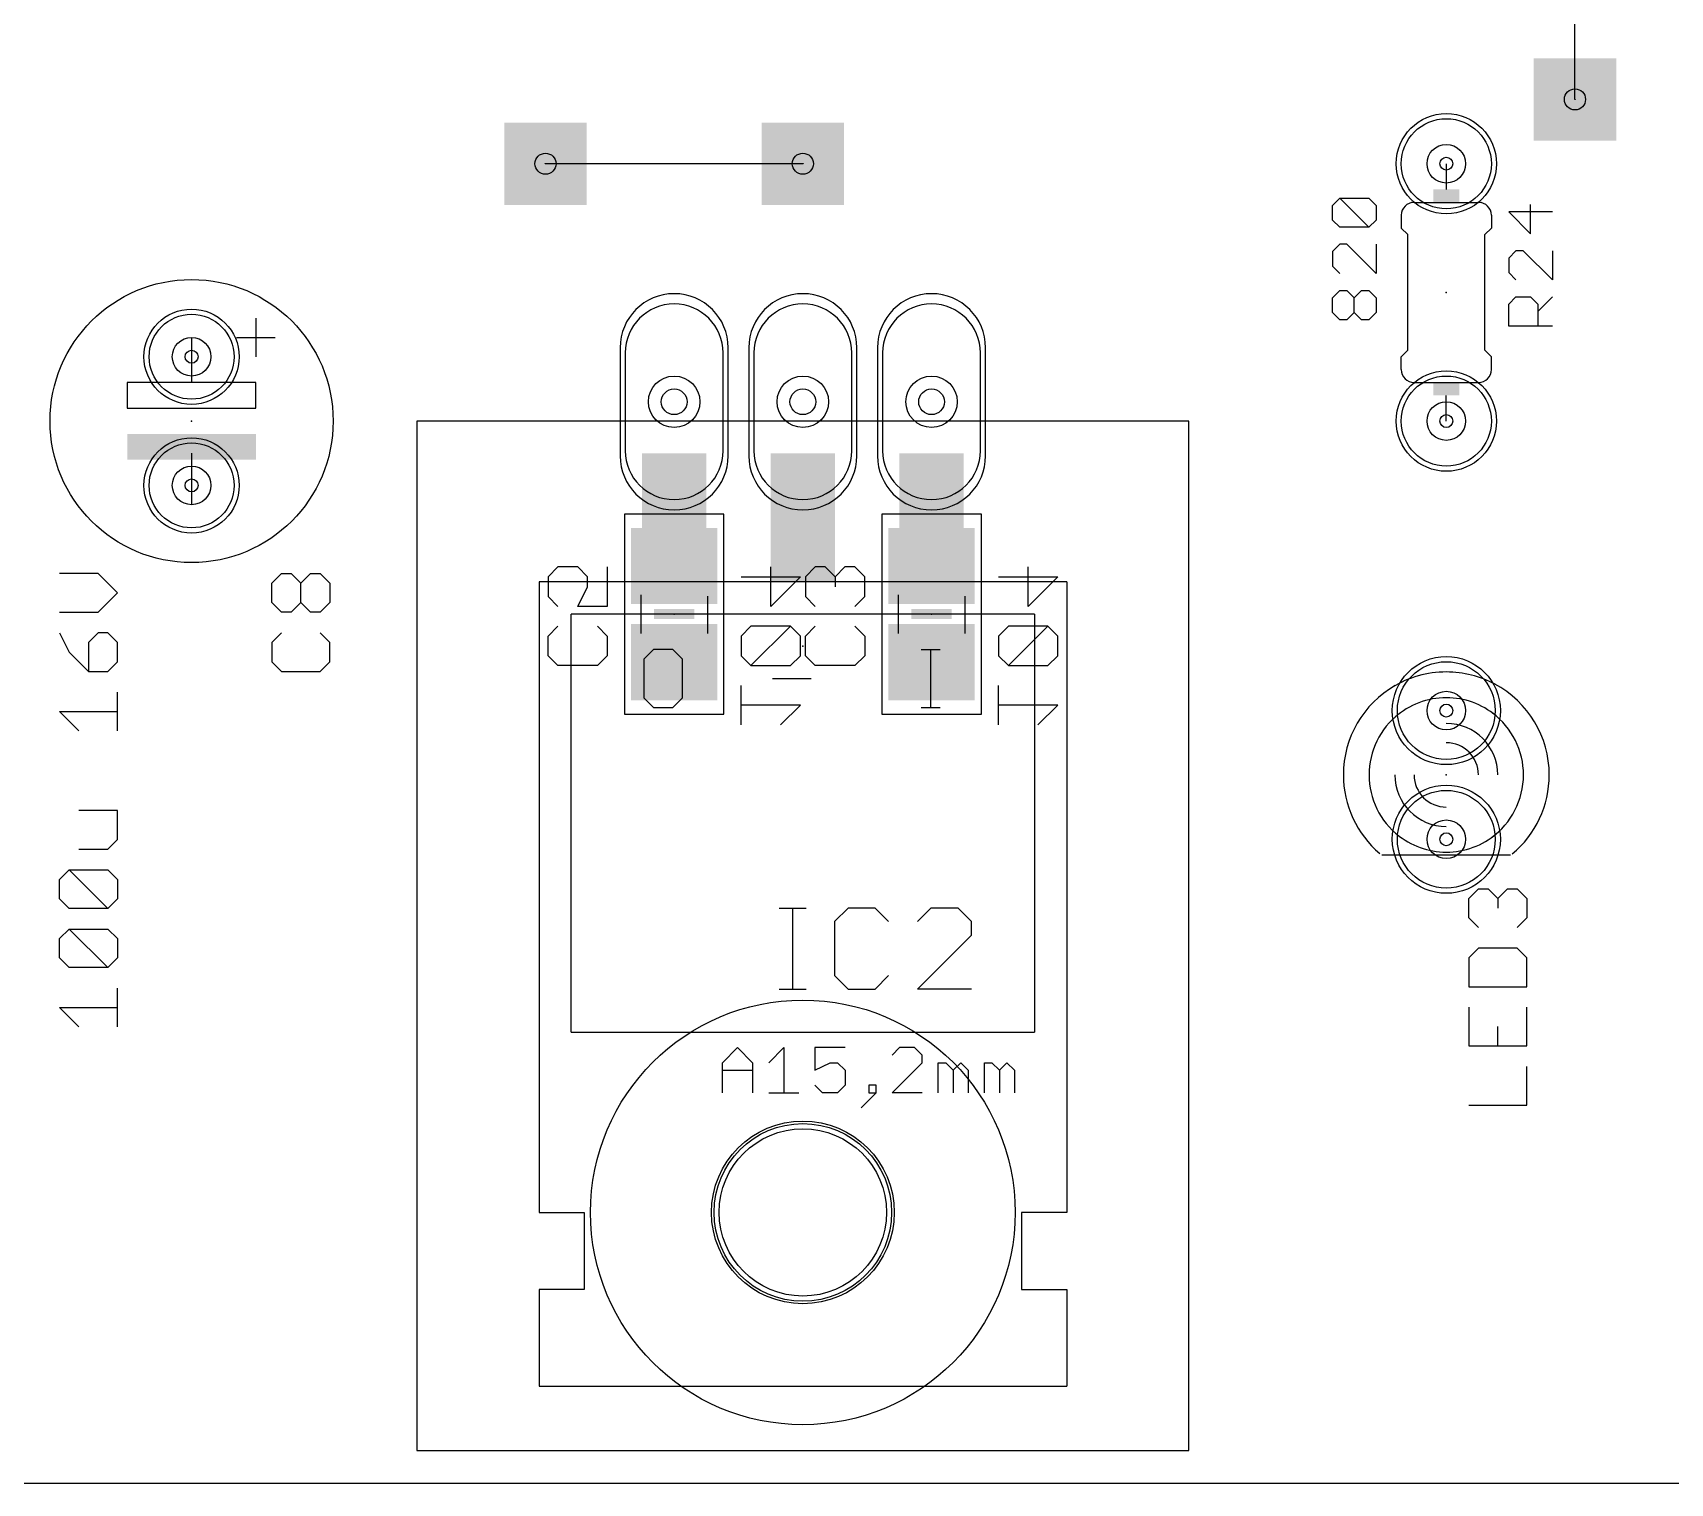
# Model space of a CAD drawing. Extents: x -2 to 128, y 10 to 112.
# Drawn here: x 45.12 to 77.45, y 10.15 to 38.78 of the extents above; entities that cross this region are included whole.
import ezdxf

# ---------------------------------------------------------------- set-up
doc = ezdxf.new("R2010")
doc.units = 0
for name, color, linetype in [('1', 22, 'CONTINUOUS'), ('17', 82, 'CONTINUOUS'), ('18', 82, 'CONTINUOUS'), ('20', 7, 'CONTINUOUS'), ('21', 253, 'CONTINUOUS'), ('23', 7, 'CONTINUOUS'), ('24', 7, 'CONTINUOUS'), ('25', 253, 'CONTINUOUS'), ('26', 253, 'CONTINUOUS'), ('27', 253, 'CONTINUOUS'), ('28', 253, 'CONTINUOUS'), ('29', 253, 'CONTINUOUS'), ('30', 253, 'CONTINUOUS'), ('32', 253, 'CONTINUOUS'), ('36', 253, 'CONTINUOUS'), ('40', 175, 'CONTINUOUS'), ('42', 175, 'CONTINUOUS'), ('43', 82, 'CONTINUOUS'), ('44', 253, 'CONTINUOUS'), ('51', 253, 'CONTINUOUS'), ('52', 253, 'CONTINUOUS')]:
    doc.layers.add(name, color=color, linetype=linetype)

# ---------------------------------------------------------------- blocks, each defined once
blk = doc.blocks.new('RECT')
blk.add_solid([(-0.5, -0.5), (0.5, -0.5), (-0.5, 0.5), (0.5, 0.5)])
blk = doc.blocks.new('ROUNDP')
blk.add_circle((0, 0), 0.5)
blk = doc.blocks.new('LONGP100')
blk.add_lwpolyline([(-0.5, -0.5), (0.5, -0.5, 1), (0.5, 0.5), (-0.5, 0.5, 1)], format="xyb", close=True)
blk = doc.blocks.new('SQUAREV')
blk.add_solid([(-0.5, -0.5), (0.5, -0.5), (-0.5, 0.5), (0.5, 0.5)])
blk = doc.blocks.new('ROUNDV')
blk.add_circle((0, 0), 0.5)

msp = doc.modelspace()

# ---------------------------------------------------------------- linework, layer by layer
at = {"layer": '1'}
for p, q in [((75.565, 37.465), (75.565, 45.085)), ((60.325, 36.195), (55.245, 36.195)), ((67.945, 31.115), (52.705, 31.115)), ((52.705, 31.115), (52.705, 10.795)), ((67.945, 10.795), (67.945, 31.115)), ((52.705, 10.795), (67.945, 10.795))]:
    msp.add_line(p, q, dxfattribs=at)
at = {"layer": '20'}
msp.add_line((0.64, 10.1472), (126.35, 10.1472), dxfattribs=at)
msp.add_circle((60.325, 15.494), 1.651, dxfattribs=at)
at = {"layer": '21'}
for p, q in [((72.136, 35.179), (72.136, 34.925)), ((72.263, 34.798), (72.136, 34.925)), ((73.787, 34.798), (73.914, 34.925)), ((73.914, 35.179), (73.914, 34.925)), ((72.263, 32.512), (72.263, 34.798)), ((73.787, 32.512), (73.787, 34.798)), ((49.53, 33.147), (49.53, 32.766)), ((49.149, 32.766), (49.53, 32.766)), ((49.53, 32.766), (49.53, 32.385)), ((49.53, 32.766), (49.911, 32.766)), ((72.263, 32.512), (72.136, 32.385)), ((72.136, 32.131), (72.136, 32.385)), ((73.787, 32.512), (73.914, 32.385)), ((73.914, 32.131), (73.914, 32.385)), ((65.532, 27.94), (55.118, 27.94)), ((55.118, 27.94), (55.118, 15.494)), ((65.532, 27.94), (65.532, 15.494)), ((64.897, 27.305), (55.753, 27.305)), ((55.753, 19.05), (55.753, 27.305)), ((64.897, 27.305), (64.897, 19.05)), ((55.753, 19.05), (64.897, 19.05)), ((58.7399, 18.4494), (59.0365, 18.746)), ((59.0365, 18.746), (59.3331, 18.4494)), ((59.6521, 18.4494), (59.9486, 18.746)), ((59.9486, 18.746), (59.9486, 17.8562)), ((61.1574, 18.746), (60.5642, 18.746)), ((60.5642, 18.746), (60.5642, 18.3011)), ((62.2327, 18.746), (62.0844, 18.5977)), ((62.5293, 18.746), (62.2327, 18.746)), ((62.6776, 18.5977), (62.5293, 18.746)), ((58.7399, 17.8562), (58.7399, 18.4494)), ((59.3331, 18.4494), (59.3331, 17.8562)), ((60.5642, 18.3011), (60.8608, 18.4494)), ((60.8608, 18.4494), (61.0091, 18.4494)), ((61.0091, 18.4494), (61.1574, 18.3011)), ((62.0844, 17.8562), (62.6776, 18.4494)), ((62.6776, 18.4494), (62.6776, 18.5977)), ((62.9965, 17.8562), (62.9965, 18.4494)), ((62.9965, 18.4494), (63.1448, 18.4494)), ((63.1448, 18.4494), (63.2931, 18.3011)), ((63.2931, 18.3011), (63.4414, 18.4494)), ((63.4414, 18.4494), (63.5897, 18.3011)), ((63.9087, 17.8562), (63.9087, 18.4494)), ((63.9087, 18.4494), (64.057, 18.4494)), ((64.057, 18.4494), (64.2053, 18.3011)), ((64.2053, 18.3011), (64.3535, 18.4494)), ((64.3535, 18.4494), (64.5018, 18.3011)), ((58.7399, 18.3011), (59.3331, 18.3011)), ((61.1574, 18.3011), (61.1574, 18.0045)), ((63.2931, 18.3011), (63.2931, 17.8562)), ((63.5897, 18.3011), (63.5897, 17.8562)), ((64.2053, 18.3011), (64.2053, 17.8562)), ((64.5018, 18.3011), (64.5018, 17.8562)), ((59.6521, 17.8562), (60.2452, 17.8562)), ((60.7125, 17.8562), (60.5642, 18.0045)), ((61.0091, 17.8562), (60.7125, 17.8562)), ((61.1574, 18.0045), (61.0091, 17.8562)), ((61.4763, 17.5596), (61.7729, 17.8562)), ((61.7729, 18.0045), (61.6246, 18.0045)), ((61.6246, 18.0045), (61.6246, 17.8562)), ((61.6246, 17.8562), (61.7729, 17.8562)), ((61.7729, 17.8562), (61.7729, 18.0045)), ((62.6776, 17.8562), (62.0844, 17.8562)), ((55.118, 15.494), (56.007, 15.494)), ((56.007, 15.494), (56.007, 13.97)), ((65.532, 15.494), (64.643, 15.494)), ((64.643, 15.494), (64.643, 13.97)), ((56.007, 13.97), (55.118, 13.97)), ((55.118, 13.97), (55.118, 12.065)), ((64.643, 13.97), (65.532, 13.97)), ((65.532, 13.97), (65.532, 12.065)), ((55.118, 12.065), (65.532, 12.065))]:
    msp.add_line(p, q, dxfattribs=at)
for centre, radius in [((48.26, 31.115), 2.794), ((60.325, 15.494), 1.8034)]:
    msp.add_circle(centre, radius, dxfattribs=at)
for centre, radius, start, end in [((72.39, 35.179), 0.254, 90, 180), ((73.66, 35.179), 0.254, 0, 90), ((72.39, 32.131), 0.254, 180, 270), ((73.66, 32.131), 0.254, 270, 0), ((73.025, 24.1301), 2.032, 119.7464, 180.0016), ((73.025, 24.1299), 2.032, 0.0017, 61.9286), ((73.025, 24.13), 1.524, 127.8728, 179.9997), ((73.025, 24.13), 1.524, 0, 53.1301), ((73.025, 24.13), 2.032, 179.9989, 229.762), ((73.025, 24.13), 1.524, 180.0003, 232.1272), ((73.025, 24.13), 1.524, 305.5374, 359.9987), ((73.025, 24.13), 2.032, 309.8072, 0.0003)]:
    msp.add_arc(centre, radius, start, end, dxfattribs=at)
at = {"layer": '23'}
for p in [(73.025, 33.655), (48.26, 31.115), (60.325, 26.67), (73.025, 24.13)]:
    msp.add_point(p, dxfattribs=at)
at = {"layer": '24'}
for p in [(57.785, 27.305), (62.865, 27.305)]:
    msp.add_point(p, dxfattribs=at)
at = {"layer": '25'}
for p, q in [((75.1205, 35.2451), (74.2562, 35.2451)), ((74.2562, 35.2451), (74.6883, 34.813)), ((74.6883, 34.813), (74.6883, 35.3892)), ((74.4002, 34.4771), (74.2562, 34.333)), ((74.2562, 34.333), (74.2562, 34.0449)), ((74.5443, 34.4771), (74.4002, 34.4771)), ((75.1205, 33.9008), (74.5443, 34.4771)), ((75.1205, 34.4771), (75.1205, 33.9008)), ((74.2562, 34.0449), (74.4002, 33.9008)), ((74.2562, 33.4209), (74.4002, 33.5649)), ((74.2562, 32.9887), (74.2562, 33.4209)), ((74.4002, 33.5649), (74.6883, 33.5649)), ((74.6883, 33.5649), (74.8324, 33.4209)), ((74.8324, 33.2768), (75.1205, 33.5649)), ((74.8324, 33.4209), (74.8324, 32.9887)), ((75.1205, 32.9887), (74.2562, 32.9887)), ((49.8465, 27.9141), (50.0372, 28.1048)), ((49.8465, 27.5328), (49.8465, 27.9141)), ((50.0372, 28.1048), (50.2279, 28.1048)), ((50.2279, 28.1048), (50.4185, 27.9141)), ((50.4185, 27.9141), (50.6092, 28.1048)), ((50.4185, 27.5328), (50.4185, 27.9141)), ((50.6092, 28.1048), (50.7998, 28.1048)), ((50.7998, 28.1048), (50.9905, 27.9141)), ((50.9905, 27.9141), (50.9905, 27.5328)), ((50.0372, 27.3421), (49.8465, 27.5328)), ((50.4185, 27.5328), (50.2279, 27.3421)), ((50.6092, 27.3421), (50.4185, 27.5328)), ((50.9905, 27.5328), (50.7998, 27.3421)), ((50.2279, 27.3421), (50.0372, 27.3421)), ((50.7998, 27.3421), (50.6092, 27.3421)), ((50.0372, 26.9354), (49.8465, 26.7447)), ((50.9905, 26.7447), (50.7998, 26.9354)), ((49.8465, 26.7447), (49.8465, 26.3634)), ((50.9905, 26.3634), (50.9905, 26.7447)), ((49.8465, 26.3634), (50.0372, 26.1727)), ((50.7998, 26.1727), (50.9905, 26.3634)), ((50.0372, 26.1727), (50.7998, 26.1727)), ((73.4685, 21.6911), (73.6592, 21.8817)), ((73.4685, 21.3098), (73.4685, 21.6911)), ((73.6592, 21.8817), (73.8499, 21.8817)), ((73.8499, 21.8817), (74.0405, 21.6911)), ((74.0405, 21.6911), (74.2312, 21.8817)), ((74.0405, 21.6911), (74.0405, 21.5004)), ((74.2312, 21.8817), (74.4218, 21.8817)), ((74.4218, 21.8817), (74.6125, 21.6911)), ((74.6125, 21.6911), (74.6125, 21.3098)), ((59.8581, 21.5025), (60.392, 21.5025)), ((60.1251, 19.9009), (60.1251, 21.5025)), ((61.2165, 21.5025), (60.9496, 21.2355)), ((61.7504, 21.5025), (61.2165, 21.5025)), ((62.0173, 21.2355), (61.7504, 21.5025)), ((62.8537, 21.5025), (62.5867, 21.2355)), ((63.3875, 21.5025), (62.8537, 21.5025)), ((63.6545, 21.2355), (63.3875, 21.5025)), ((60.9496, 21.2355), (60.9496, 20.1678)), ((63.6545, 20.9686), (63.6545, 21.2355)), ((73.6592, 21.1191), (73.4685, 21.3098)), ((74.6125, 21.3098), (74.4218, 21.1191)), ((62.5867, 19.9009), (63.6545, 20.9686)), ((73.6592, 20.7123), (73.4685, 20.5217)), ((74.4218, 20.7123), (73.6592, 20.7123)), ((74.6125, 20.5217), (74.4218, 20.7123)), ((73.4685, 20.5217), (73.4685, 19.9497)), ((74.6125, 19.9497), (74.6125, 20.5217)), ((60.9496, 20.1678), (61.2165, 19.9009)), ((61.7504, 19.9009), (62.0173, 20.1678)), ((59.8581, 19.9009), (60.392, 19.9009)), ((61.2165, 19.9009), (61.7504, 19.9009)), ((63.6545, 19.9009), (62.5867, 19.9009)), ((73.4685, 19.9497), (74.6125, 19.9497)), ((73.4685, 19.543), (73.4685, 18.7803)), ((74.6125, 18.7803), (74.6125, 19.543)), ((74.0405, 18.7803), (74.0405, 19.1616)), ((73.4685, 18.7803), (74.6125, 18.7803)), ((74.6125, 17.6109), (74.6125, 18.3736)), ((73.4685, 17.6109), (74.6125, 17.6109))]:
    msp.add_line(p, q, dxfattribs=at)
at = {"layer": '26'}
for p, q in [((55.4907, 28.236), (55.2958, 28.0411)), ((55.8805, 28.236), (55.4907, 28.236)), ((56.0754, 28.0411), (55.8805, 28.236)), ((56.4652, 28.236), (56.4652, 27.4564)), ((60.5707, 28.236), (60.3758, 28.0411)), ((60.7656, 28.236), (60.5707, 28.236)), ((60.9605, 28.0411), (60.7656, 28.236)), ((61.1554, 28.236), (60.9605, 28.0411)), ((61.3503, 28.236), (61.1554, 28.236)), ((61.5452, 28.0411), (61.3503, 28.236)), ((55.2958, 28.0411), (55.2958, 27.6513)), ((55.8805, 27.4564), (56.0754, 27.8462)), ((56.0754, 27.8462), (56.0754, 28.0411)), ((60.3758, 28.0411), (60.3758, 27.6513)), ((60.9605, 28.0411), (60.9605, 27.8462)), ((61.5452, 27.6513), (61.5452, 28.0411)), ((55.2958, 27.6513), (55.4907, 27.4564)), ((60.3758, 27.6513), (60.5707, 27.4564)), ((61.3503, 27.4564), (61.5452, 27.6513)), ((56.4652, 27.4564), (55.8805, 27.4564)), ((55.2958, 26.8717), (55.4907, 27.0666)), ((55.2958, 26.4819), (55.2958, 26.8717)), ((56.2703, 27.0666), (56.4652, 26.8717)), ((56.4652, 26.8717), (56.4652, 26.4819)), ((60.3758, 26.8717), (60.5707, 27.0666)), ((60.3758, 26.4819), (60.3758, 26.8717)), ((61.3503, 27.0666), (61.5452, 26.8717)), ((61.5452, 26.8717), (61.5452, 26.4819)), ((55.4907, 26.287), (55.2958, 26.4819)), ((56.2703, 26.287), (55.4907, 26.287)), ((56.4652, 26.4819), (56.2703, 26.287)), ((60.5707, 26.287), (60.3758, 26.4819)), ((61.3503, 26.287), (60.5707, 26.287)), ((61.5452, 26.4819), (61.3503, 26.287))]:
    msp.add_line(p, q, dxfattribs=at)
at = {"layer": '27'}
for p, q in [((70.7764, 35.3721), (70.9204, 35.5162)), ((70.7764, 35.084), (70.7764, 35.3721)), ((70.9204, 35.5162), (71.4966, 35.5162)), ((71.4966, 34.94), (70.9204, 35.5162)), ((71.4966, 35.5162), (71.6407, 35.3721)), ((71.6407, 35.3721), (71.6407, 35.084)), ((70.9204, 34.94), (70.7764, 35.084)), ((71.4966, 34.94), (70.9204, 34.94)), ((71.6407, 35.084), (71.4966, 34.94)), ((70.9204, 34.6041), (70.7764, 34.46)), ((71.0645, 34.6041), (70.9204, 34.6041)), ((71.6407, 34.0278), (71.0645, 34.6041)), ((71.6407, 34.6041), (71.6407, 34.0278)), ((70.7764, 34.46), (70.7764, 34.1719)), ((70.7764, 34.1719), (70.9204, 34.0278)), ((70.7764, 33.5479), (70.9204, 33.6919)), ((70.9204, 33.6919), (71.0645, 33.6919)), ((71.0645, 33.6919), (71.2085, 33.5479)), ((71.2085, 33.5479), (71.3526, 33.6919)), ((71.3526, 33.6919), (71.4966, 33.6919)), ((71.4966, 33.6919), (71.6407, 33.5479)), ((70.7764, 33.2598), (70.7764, 33.5479)), ((71.2085, 33.2598), (71.2085, 33.5479)), ((71.6407, 33.5479), (71.6407, 33.2598)), ((70.9204, 33.1157), (70.7764, 33.2598)), ((71.0645, 33.1157), (70.9204, 33.1157)), ((71.2085, 33.2598), (71.0645, 33.1157)), ((71.3526, 33.1157), (71.2085, 33.2598)), ((71.4966, 33.1157), (71.3526, 33.1157)), ((71.6407, 33.2598), (71.4966, 33.1157)), ((46.4182, 28.1047), (45.6555, 28.1047)), ((46.7995, 27.7234), (46.4182, 28.1047)), ((46.4182, 27.3421), (46.7995, 27.7234)), ((45.6555, 27.3421), (46.4182, 27.3421)), ((45.6555, 26.9353), (45.8462, 26.554)), ((46.4182, 26.9353), (46.2275, 26.7447)), ((46.6088, 26.9353), (46.4182, 26.9353)), ((46.7995, 26.7447), (46.6088, 26.9353)), ((45.8462, 26.554), (46.2275, 26.1727)), ((46.2275, 26.7447), (46.2275, 26.1727)), ((46.7995, 26.3634), (46.7995, 26.7447)), ((46.6088, 26.1727), (46.7995, 26.3634)), ((46.2275, 26.1727), (46.6088, 26.1727)), ((46.7995, 25.0033), (46.7995, 25.7659)), ((46.0369, 25.0033), (45.6555, 25.3846)), ((45.6555, 25.3846), (46.7995, 25.3846)), ((46.7995, 23.4271), (46.0369, 23.4271)), ((46.7995, 22.8552), (46.7995, 23.4271)), ((46.0369, 22.6645), (46.6088, 22.6645)), ((46.6088, 22.6645), (46.7995, 22.8552)), ((45.6555, 22.0671), (45.8462, 22.2578)), ((45.6555, 21.6858), (45.6555, 22.0671)), ((45.8462, 22.2578), (46.6088, 22.2578)), ((46.6088, 21.4951), (45.8462, 22.2578)), ((46.6088, 22.2578), (46.7995, 22.0671)), ((46.7995, 22.0671), (46.7995, 21.6858)), ((45.8462, 21.4951), (45.6555, 21.6858)), ((46.7995, 21.6858), (46.6088, 21.4951)), ((46.6088, 21.4951), (45.8462, 21.4951)), ((45.6555, 20.8977), (45.8462, 21.0884)), ((45.8462, 21.0884), (46.6088, 21.0884)), ((46.6088, 20.3257), (45.8462, 21.0884)), ((46.6088, 21.0884), (46.7995, 20.8977)), ((45.6555, 20.5164), (45.6555, 20.8977)), ((46.7995, 20.8977), (46.7995, 20.5164)), ((45.8462, 20.3257), (45.6555, 20.5164)), ((46.7995, 20.5164), (46.6088, 20.3257)), ((46.6088, 20.3257), (45.8462, 20.3257)), ((46.7995, 19.1563), (46.7995, 19.919)), ((46.0369, 19.1563), (45.6555, 19.5376)), ((45.6555, 19.5376), (46.7995, 19.5376))]:
    msp.add_line(p, q, dxfattribs=at)
at = {"layer": '28'}
for p, q in [((59.6905, 27.4564), (59.6905, 28.236)), ((64.7705, 27.4564), (64.7705, 28.236)), ((59.1058, 28.0411), (60.2752, 28.0411)), ((60.2752, 28.0411), (59.6905, 27.4564)), ((64.1858, 28.0411), (65.3552, 28.0411)), ((65.3552, 28.0411), (64.7705, 27.4564)), ((59.3007, 27.0666), (59.1058, 26.8717)), ((59.1058, 26.8717), (59.1058, 26.4819)), ((60.0803, 27.0666), (59.3007, 27.0666)), ((59.3007, 26.287), (60.0803, 27.0666)), ((60.2752, 26.8717), (60.0803, 27.0666)), ((60.2752, 26.4819), (60.2752, 26.8717)), ((64.3807, 27.0666), (64.1858, 26.8717)), ((64.1858, 26.8717), (64.1858, 26.4819)), ((65.1603, 27.0666), (64.3807, 27.0666)), ((64.3807, 26.287), (65.1603, 27.0666)), ((65.3552, 26.8717), (65.1603, 27.0666)), ((65.3552, 26.4819), (65.3552, 26.8717)), ((59.1058, 26.4819), (59.3007, 26.287)), ((59.3007, 26.287), (60.0803, 26.287)), ((60.0803, 26.287), (60.2752, 26.4819)), ((64.1858, 26.4819), (64.3807, 26.287)), ((64.3807, 26.287), (65.1603, 26.287)), ((65.1603, 26.287), (65.3552, 26.4819)), ((59.1058, 25.1176), (59.1058, 25.8972)), ((64.1858, 25.1176), (64.1858, 25.8972)), ((60.2752, 25.5074), (59.1058, 25.5074)), ((59.8854, 25.1176), (60.2752, 25.5074)), ((65.3552, 25.5074), (64.1858, 25.5074)), ((64.9654, 25.1176), (65.3552, 25.5074))]:
    msp.add_line(p, q, dxfattribs=at)
at = {"layer": '29'}
msp.add_circle((60.325, 15.494), 1.7526, dxfattribs=at)
at = {"layer": '30'}
msp.add_circle((60.325, 15.494), 1.7526, dxfattribs=at)
at = {"layer": '40'}
for p, q in [((56.802, 29.278), (56.802, 25.332)), ((58.768, 29.278), (56.802, 29.278)), ((58.768, 25.332), (58.768, 29.278)), ((61.882, 29.278), (61.882, 25.332)), ((63.848, 29.278), (61.882, 29.278)), ((63.848, 25.332), (63.848, 29.278)), ((56.802, 25.332), (58.768, 25.332)), ((61.882, 25.332), (63.848, 25.332))]:
    msp.add_line(p, q, dxfattribs=at)
at = {"layer": '42'}
msp.add_circle((60.325, 15.494), 4.191, dxfattribs=at)
at = {"layer": '43'}
msp.add_circle((60.325, 15.494), 4.191, dxfattribs=at)
at = {"layer": '44'}
for centre, radius in [((75.565, 37.465), 0.005), ((55.245, 36.195), 0.005), ((60.325, 36.195), 0.005), ((73.025, 36.195), 0.127), ((48.26, 32.385), 0.127), ((57.785, 31.496), 0.254), ((60.325, 31.496), 0.254), ((62.865, 31.496), 0.254), ((73.025, 31.115), 0.127), ((48.26, 29.845), 0.127), ((73.025, 25.4), 0.127), ((73.025, 22.86), 0.127)]:
    msp.add_circle(centre, radius, dxfattribs=at)
at = {"layer": '51'}
for p, q in [((73.025, 36.195), (73.025, 35.687)), ((72.39, 35.433), (73.66, 35.433)), ((48.26, 32.766), (48.26, 31.877)), ((48.26, 31.877), (46.99, 31.877)), ((46.99, 31.877), (46.99, 31.369)), ((49.53, 31.877), (48.26, 31.877)), ((49.53, 31.369), (49.53, 31.877)), ((72.39, 31.877), (73.66, 31.877)), ((46.99, 31.369), (49.53, 31.369)), ((73.025, 31.115), (73.025, 31.623)), ((48.26, 30.48), (48.26, 29.464)), ((57.3778, 26.6075), (57.1871, 26.4168)), ((57.7591, 26.6075), (57.3778, 26.6075)), ((57.9498, 26.4168), (57.7591, 26.6075)), ((62.6569, 26.6075), (63.0382, 26.6075)), ((62.8476, 25.4635), (62.8476, 26.6075)), ((57.1871, 26.4168), (57.1871, 25.6542)), ((57.9498, 25.6542), (57.9498, 26.4168)), ((59.7271, 26.0355), (60.4898, 26.0355)), ((57.1871, 25.6542), (57.3778, 25.4635)), ((57.7591, 25.4635), (57.9498, 25.6542)), ((57.3778, 25.4635), (57.7591, 25.4635)), ((62.6569, 25.4635), (63.0382, 25.4635)), ((71.755, 22.5552), (74.295, 22.5552))]:
    msp.add_line(p, q, dxfattribs=at)
for centre, radius, start, end in [((73.0249, 24.13), 2.032, 89.9977, 121.6059), ((73.025, 24.13), 2.032, 61.6982, 89.9999), ((73.0249, 24.13), 1.524, 89.9976, 131.6308), ((73.025, 24.13), 1.524, 50.1962, 89.9998), ((73.025, 24.13), 1.016, 0, 90), ((73.025, 24.13), 0.635, 0, 90), ((73.025, 24.13), 1.016, 180, 270), ((73.025, 24.13), 0.635, 180, 270), ((73.025, 24.13), 1.524, 230.1962, 269.9998), ((73.025, 24.13), 1.524, 270.0005, 310.6017)]:
    msp.add_arc(centre, radius, start, end, dxfattribs=at)
at = {"layer": '52'}
for p, q in [((57.125, 27.686), (57.125, 26.924)), ((58.445, 27.661), (58.445, 26.924)), ((62.205, 27.686), (62.205, 26.924)), ((63.525, 27.661), (63.525, 26.924))]:
    msp.add_line(p, q, dxfattribs=at)

# ---------------------------------------------------------------- block references
at = {"layer": '17', "rotation": 270}
for name, p, xscale, yscale in [('ROUNDP', (73.025, 36.195), 1.778, 1.778), ('ROUNDP', (73.025, 36.195), 0.762, 0.762), ('ROUNDP', (73.025, 36.195), 0.762, 0.762), ('ROUNDP', (73.025, 36.195), 0.762, 0.762), ('ROUNDP', (73.025, 36.195), 0.762, 0.762), ('ROUNDP', (73.025, 36.195), 0.762, 0.762), ('ROUNDP', (73.025, 36.195), 0.762, 0.762), ('ROUNDP', (73.025, 36.195), 0.762, 0.762), ('ROUNDP', (73.025, 36.195), 0.762, 0.762), ('ROUNDP', (73.025, 36.195), 0.762, 0.762), ('ROUNDP', (73.025, 36.195), 0.762, 0.762), ('ROUNDP', (73.025, 36.195), 0.762, 0.762), ('ROUNDP', (73.025, 36.195), 0.762, 0.762), ('ROUNDP', (73.025, 36.195), 0.762, 0.762), ('ROUNDP', (73.025, 36.195), 0.762, 0.762), ('LONGP100', (57.785, 31.496), 1.9304, 1.9304), ('LONGP100', (60.325, 31.496), 1.9304, 1.9304), ('LONGP100', (62.865, 31.496), 1.9304, 1.9304), ('ROUNDP', (48.26, 32.385), 1.6764, 1.6764), ('ROUNDP', (48.26, 32.385), 0.762, 0.762), ('ROUNDP', (48.26, 32.385), 0.762, 0.762), ('ROUNDP', (48.26, 32.385), 0.762, 0.762), ('ROUNDP', (48.26, 32.385), 0.762, 0.762), ('ROUNDP', (48.26, 32.385), 0.762, 0.762), ('ROUNDP', (48.26, 32.385), 0.762, 0.762), ('ROUNDP', (48.26, 32.385), 0.762, 0.762), ('ROUNDP', (48.26, 32.385), 0.762, 0.762), ('ROUNDP', (48.26, 32.385), 0.762, 0.762), ('ROUNDP', (48.26, 32.385), 0.762, 0.762), ('ROUNDP', (48.26, 32.385), 0.762, 0.762), ('ROUNDP', (48.26, 32.385), 0.762, 0.762), ('ROUNDP', (48.26, 32.385), 0.762, 0.762), ('ROUNDP', (48.26, 32.385), 0.762, 0.762), ('ROUNDP', (57.785, 31.496), 1.016, 1.016), ('ROUNDP', (57.785, 31.496), 1.016, 1.016), ('ROUNDP', (57.785, 31.496), 1.016, 1.016), ('ROUNDP', (57.785, 31.496), 1.016, 1.016), ('ROUNDP', (57.785, 31.496), 1.016, 1.016), ('ROUNDP', (57.785, 31.496), 1.016, 1.016), ('ROUNDP', (57.785, 31.496), 1.016, 1.016), ('ROUNDP', (57.785, 31.496), 1.016, 1.016), ('ROUNDP', (57.785, 31.496), 1.016, 1.016), ('ROUNDP', (57.785, 31.496), 1.016, 1.016), ('ROUNDP', (57.785, 31.496), 1.016, 1.016), ('ROUNDP', (57.785, 31.496), 1.016, 1.016), ('ROUNDP', (57.785, 31.496), 1.016, 1.016), ('ROUNDP', (57.785, 31.496), 1.016, 1.016), ('ROUNDP', (60.325, 31.496), 1.016, 1.016), ('ROUNDP', (60.325, 31.496), 1.016, 1.016), ('ROUNDP', (60.325, 31.496), 1.016, 1.016), ('ROUNDP', (60.325, 31.496), 1.016, 1.016), ('ROUNDP', (60.325, 31.496), 1.016, 1.016), ('ROUNDP', (60.325, 31.496), 1.016, 1.016), ('ROUNDP', (60.325, 31.496), 1.016, 1.016), ('ROUNDP', (60.325, 31.496), 1.016, 1.016), ('ROUNDP', (60.325, 31.496), 1.016, 1.016), ('ROUNDP', (60.325, 31.496), 1.016, 1.016), ('ROUNDP', (60.325, 31.496), 1.016, 1.016), ('ROUNDP', (60.325, 31.496), 1.016, 1.016), ('ROUNDP', (60.325, 31.496), 1.016, 1.016), ('ROUNDP', (60.325, 31.496), 1.016, 1.016), ('ROUNDP', (62.865, 31.496), 1.016, 1.016), ('ROUNDP', (62.865, 31.496), 1.016, 1.016), ('ROUNDP', (62.865, 31.496), 1.016, 1.016), ('ROUNDP', (62.865, 31.496), 1.016, 1.016), ('ROUNDP', (62.865, 31.496), 1.016, 1.016), ('ROUNDP', (62.865, 31.496), 1.016, 1.016), ('ROUNDP', (62.865, 31.496), 1.016, 1.016), ('ROUNDP', (62.865, 31.496), 1.016, 1.016), ('ROUNDP', (62.865, 31.496), 1.016, 1.016), ('ROUNDP', (62.865, 31.496), 1.016, 1.016), ('ROUNDP', (62.865, 31.496), 1.016, 1.016), ('ROUNDP', (62.865, 31.496), 1.016, 1.016), ('ROUNDP', (62.865, 31.496), 1.016, 1.016), ('ROUNDP', (62.865, 31.496), 1.016, 1.016), ('ROUNDP', (73.025, 31.115), 1.778, 1.778), ('ROUNDP', (73.025, 31.115), 0.762, 0.762), ('ROUNDP', (73.025, 31.115), 0.762, 0.762), ('ROUNDP', (73.025, 31.115), 0.762, 0.762), ('ROUNDP', (73.025, 31.115), 0.762, 0.762), ('ROUNDP', (73.025, 31.115), 0.762, 0.762), ('ROUNDP', (73.025, 31.115), 0.762, 0.762), ('ROUNDP', (73.025, 31.115), 0.762, 0.762), ('ROUNDP', (73.025, 31.115), 0.762, 0.762), ('ROUNDP', (73.025, 31.115), 0.762, 0.762), ('ROUNDP', (73.025, 31.115), 0.762, 0.762), ('ROUNDP', (73.025, 31.115), 0.762, 0.762), ('ROUNDP', (73.025, 31.115), 0.762, 0.762), ('ROUNDP', (73.025, 31.115), 0.762, 0.762), ('ROUNDP', (73.025, 31.115), 0.762, 0.762), ('ROUNDP', (48.26, 29.845), 1.6764, 1.6764), ('ROUNDP', (48.26, 29.845), 0.762, 0.762), ('ROUNDP', (48.26, 29.845), 0.762, 0.762), ('ROUNDP', (48.26, 29.845), 0.762, 0.762), ('ROUNDP', (48.26, 29.845), 0.762, 0.762), ('ROUNDP', (48.26, 29.845), 0.762, 0.762), ('ROUNDP', (48.26, 29.845), 0.762, 0.762), ('ROUNDP', (48.26, 29.845), 0.762, 0.762), ('ROUNDP', (48.26, 29.845), 0.762, 0.762), ('ROUNDP', (48.26, 29.845), 0.762, 0.762), ('ROUNDP', (48.26, 29.845), 0.762, 0.762), ('ROUNDP', (48.26, 29.845), 0.762, 0.762), ('ROUNDP', (48.26, 29.845), 0.762, 0.762), ('ROUNDP', (48.26, 29.845), 0.762, 0.762), ('ROUNDP', (48.26, 29.845), 0.762, 0.762), ('ROUNDP', (73.025, 25.4), 1.9304, 1.9304), ('ROUNDP', (73.025, 25.4), 0.762, 0.762), ('ROUNDP', (73.025, 25.4), 0.762, 0.762), ('ROUNDP', (73.025, 25.4), 0.762, 0.762), ('ROUNDP', (73.025, 25.4), 0.762, 0.762), ('ROUNDP', (73.025, 25.4), 0.762, 0.762), ('ROUNDP', (73.025, 25.4), 0.762, 0.762), ('ROUNDP', (73.025, 25.4), 0.762, 0.762), ('ROUNDP', (73.025, 25.4), 0.762, 0.762), ('ROUNDP', (73.025, 25.4), 0.762, 0.762), ('ROUNDP', (73.025, 25.4), 0.762, 0.762), ('ROUNDP', (73.025, 25.4), 0.762, 0.762), ('ROUNDP', (73.025, 25.4), 0.762, 0.762), ('ROUNDP', (73.025, 25.4), 0.762, 0.762), ('ROUNDP', (73.025, 25.4), 0.762, 0.762), ('ROUNDP', (73.025, 22.86), 1.9304, 1.9304), ('ROUNDP', (73.025, 22.86), 0.762, 0.762), ('ROUNDP', (73.025, 22.86), 0.762, 0.762), ('ROUNDP', (73.025, 22.86), 0.762, 0.762), ('ROUNDP', (73.025, 22.86), 0.762, 0.762), ('ROUNDP', (73.025, 22.86), 0.762, 0.762), ('ROUNDP', (73.025, 22.86), 0.762, 0.762), ('ROUNDP', (73.025, 22.86), 0.762, 0.762), ('ROUNDP', (73.025, 22.86), 0.762, 0.762), ('ROUNDP', (73.025, 22.86), 0.762, 0.762), ('ROUNDP', (73.025, 22.86), 0.762, 0.762), ('ROUNDP', (73.025, 22.86), 0.762, 0.762), ('ROUNDP', (73.025, 22.86), 0.762, 0.762), ('ROUNDP', (73.025, 22.86), 0.762, 0.762), ('ROUNDP', (73.025, 22.86), 0.762, 0.762)]:
    msp.add_blockref(name, p, dxfattribs=dict(at, xscale=xscale, yscale=yscale))
at = {"layer": '18'}
for name, p, xscale, yscale in [('SQUAREV', (75.565, 37.465), 1.4224, 1.4224), ('ROUNDV', (75.565, 37.465), 0.4164, 0.4164), ('ROUNDV', (75.565, 37.465), 0.4164, 0.4164), ('ROUNDV', (75.565, 37.465), 0.4164, 0.4164), ('ROUNDV', (75.565, 37.465), 0.4164, 0.4164), ('ROUNDV', (75.565, 37.465), 0.4164, 0.4164), ('ROUNDV', (75.565, 37.465), 0.4164, 0.4164), ('ROUNDV', (75.565, 37.465), 0.4164, 0.4164), ('ROUNDV', (75.565, 37.465), 0.4164, 0.4164), ('ROUNDV', (75.565, 37.465), 0.4164, 0.4164), ('ROUNDV', (75.565, 37.465), 0.4164, 0.4164), ('ROUNDV', (75.565, 37.465), 0.4164, 0.4164), ('ROUNDV', (75.565, 37.465), 0.4164, 0.4164), ('ROUNDV', (75.565, 37.465), 0.4164, 0.4164), ('ROUNDV', (75.565, 37.465), 0.4164, 0.4164), ('SQUAREV', (55.245, 36.195), 1.4224, 1.4224), ('SQUAREV', (60.325, 36.195), 1.4224, 1.4224), ('ROUNDV', (55.245, 36.195), 0.4164, 0.4164), ('ROUNDV', (55.245, 36.195), 0.4164, 0.4164), ('ROUNDV', (55.245, 36.195), 0.4164, 0.4164), ('ROUNDV', (55.245, 36.195), 0.4164, 0.4164), ('ROUNDV', (55.245, 36.195), 0.4164, 0.4164), ('ROUNDV', (55.245, 36.195), 0.4164, 0.4164), ('ROUNDV', (55.245, 36.195), 0.4164, 0.4164), ('ROUNDV', (55.245, 36.195), 0.4164, 0.4164), ('ROUNDV', (55.245, 36.195), 0.4164, 0.4164), ('ROUNDV', (55.245, 36.195), 0.4164, 0.4164), ('ROUNDV', (55.245, 36.195), 0.4164, 0.4164), ('ROUNDV', (55.245, 36.195), 0.4164, 0.4164), ('ROUNDV', (55.245, 36.195), 0.4164, 0.4164), ('ROUNDV', (55.245, 36.195), 0.4164, 0.4164), ('ROUNDV', (60.325, 36.195), 0.4164, 0.4164), ('ROUNDV', (60.325, 36.195), 0.4164, 0.4164), ('ROUNDV', (60.325, 36.195), 0.4164, 0.4164), ('ROUNDV', (60.325, 36.195), 0.4164, 0.4164), ('ROUNDV', (60.325, 36.195), 0.4164, 0.4164), ('ROUNDV', (60.325, 36.195), 0.4164, 0.4164), ('ROUNDV', (60.325, 36.195), 0.4164, 0.4164), ('ROUNDV', (60.325, 36.195), 0.4164, 0.4164), ('ROUNDV', (60.325, 36.195), 0.4164, 0.4164), ('ROUNDV', (60.325, 36.195), 0.4164, 0.4164), ('ROUNDV', (60.325, 36.195), 0.4164, 0.4164), ('ROUNDV', (60.325, 36.195), 0.4164, 0.4164), ('ROUNDV', (60.325, 36.195), 0.4164, 0.4164), ('ROUNDV', (60.325, 36.195), 0.4164, 0.4164)]:
    msp.add_blockref(name, p, dxfattribs=dict(at, xscale=xscale, yscale=yscale))
at = {"layer": '21', "xscale": 1.27, "yscale": 0.889, "rotation": 180}
for p in [(57.785, 28.3845), (60.325, 28.3845), (62.865, 28.3845)]:
    msp.add_blockref('RECT', p, dxfattribs=at)
at = {"layer": '29', "xscale": 1.6256, "yscale": 1.6256}
for p in [(75.565, 37.465), (55.245, 36.195), (60.325, 36.195)]:
    msp.add_blockref('SQUAREV', p, dxfattribs=at)
at = {"layer": '29', "rotation": 270}
for name, p, xscale, yscale in [('ROUNDP', (73.025, 36.195), 1.9812, 1.9812), ('LONGP100', (57.785, 31.496), 2.1336, 2.1336), ('LONGP100', (60.325, 31.496), 2.1336, 2.1336), ('LONGP100', (62.865, 31.496), 2.1336, 2.1336), ('ROUNDP', (48.26, 32.385), 1.8796, 1.8796), ('ROUNDP', (73.025, 31.115), 1.9812, 1.9812), ('ROUNDP', (48.26, 29.845), 1.8796, 1.8796), ('ROUNDP', (73.025, 25.4), 2.1336, 2.1336), ('ROUNDP', (73.025, 22.86), 2.1336, 2.1336)]:
    msp.add_blockref(name, p, dxfattribs=dict(at, xscale=xscale, yscale=yscale))
at = {"layer": '30', "xscale": 1.6256, "yscale": 1.6256}
for p in [(75.565, 37.465), (55.245, 36.195), (60.325, 36.195)]:
    msp.add_blockref('SQUAREV', p, dxfattribs=at)
at = {"layer": '30', "rotation": 270}
for name, p, xscale, yscale in [('ROUNDP', (73.025, 36.195), 1.9812, 1.9812), ('LONGP100', (57.785, 31.496), 2.1336, 2.1336), ('LONGP100', (60.325, 31.496), 2.1336, 2.1336), ('LONGP100', (62.865, 31.496), 2.1336, 2.1336), ('ROUNDP', (48.26, 32.385), 1.8796, 1.8796), ('ROUNDP', (73.025, 31.115), 1.9812, 1.9812), ('ROUNDP', (48.26, 29.845), 1.8796, 1.8796), ('RECT', (57.785, 28.255), 1.5032, 1.7032), ('RECT', (62.865, 28.255), 1.5032, 1.7032), ('RECT', (57.785, 26.355), 1.5032, 1.7032), ('RECT', (62.865, 26.355), 1.5032, 1.7032), ('ROUNDP', (73.025, 25.4), 2.1336, 2.1336), ('ROUNDP', (73.025, 22.86), 2.1336, 2.1336)]:
    msp.add_blockref(name, p, dxfattribs=dict(at, xscale=xscale, yscale=yscale))
at = {"layer": '32', "xscale": 1.3, "yscale": 1.5, "rotation": 270}
for p in [(57.785, 28.255), (62.865, 28.255), (57.785, 26.355), (62.865, 26.355)]:
    msp.add_blockref('RECT', p, dxfattribs=at)
at = {"layer": '36', "xscale": 0.2002, "yscale": 0.8002, "rotation": 270}
for p in [(57.785, 27.305), (62.865, 27.305)]:
    msp.add_blockref('RECT', p, dxfattribs=at)
at = {"layer": '51'}
for p, xscale, yscale, rotation in [((73.025, 35.56), 0.254, 0.508, 270), ((73.025, 31.75), 0.254, 0.508, 270), ((48.26, 30.607), 0.508, 2.54, 270), ((57.785, 29.6545), 1.27, 1.651, 180), ((60.325, 29.6545), 1.27, 1.651, 180), ((62.865, 29.6545), 1.27, 1.651, 180)]:
    msp.add_blockref('RECT', p, dxfattribs=dict(at, xscale=xscale, yscale=yscale, rotation=rotation))
at = {"layer": '52', "xscale": 0.7501, "yscale": 1.4501, "rotation": 270}
for p in [(57.7839, 28.0221), (62.8639, 28.0221), (57.7839, 26.5744), (62.8639, 26.5744)]:
    msp.add_blockref('RECT', p, dxfattribs=at)

doc.saveas('drawing.dxf')
